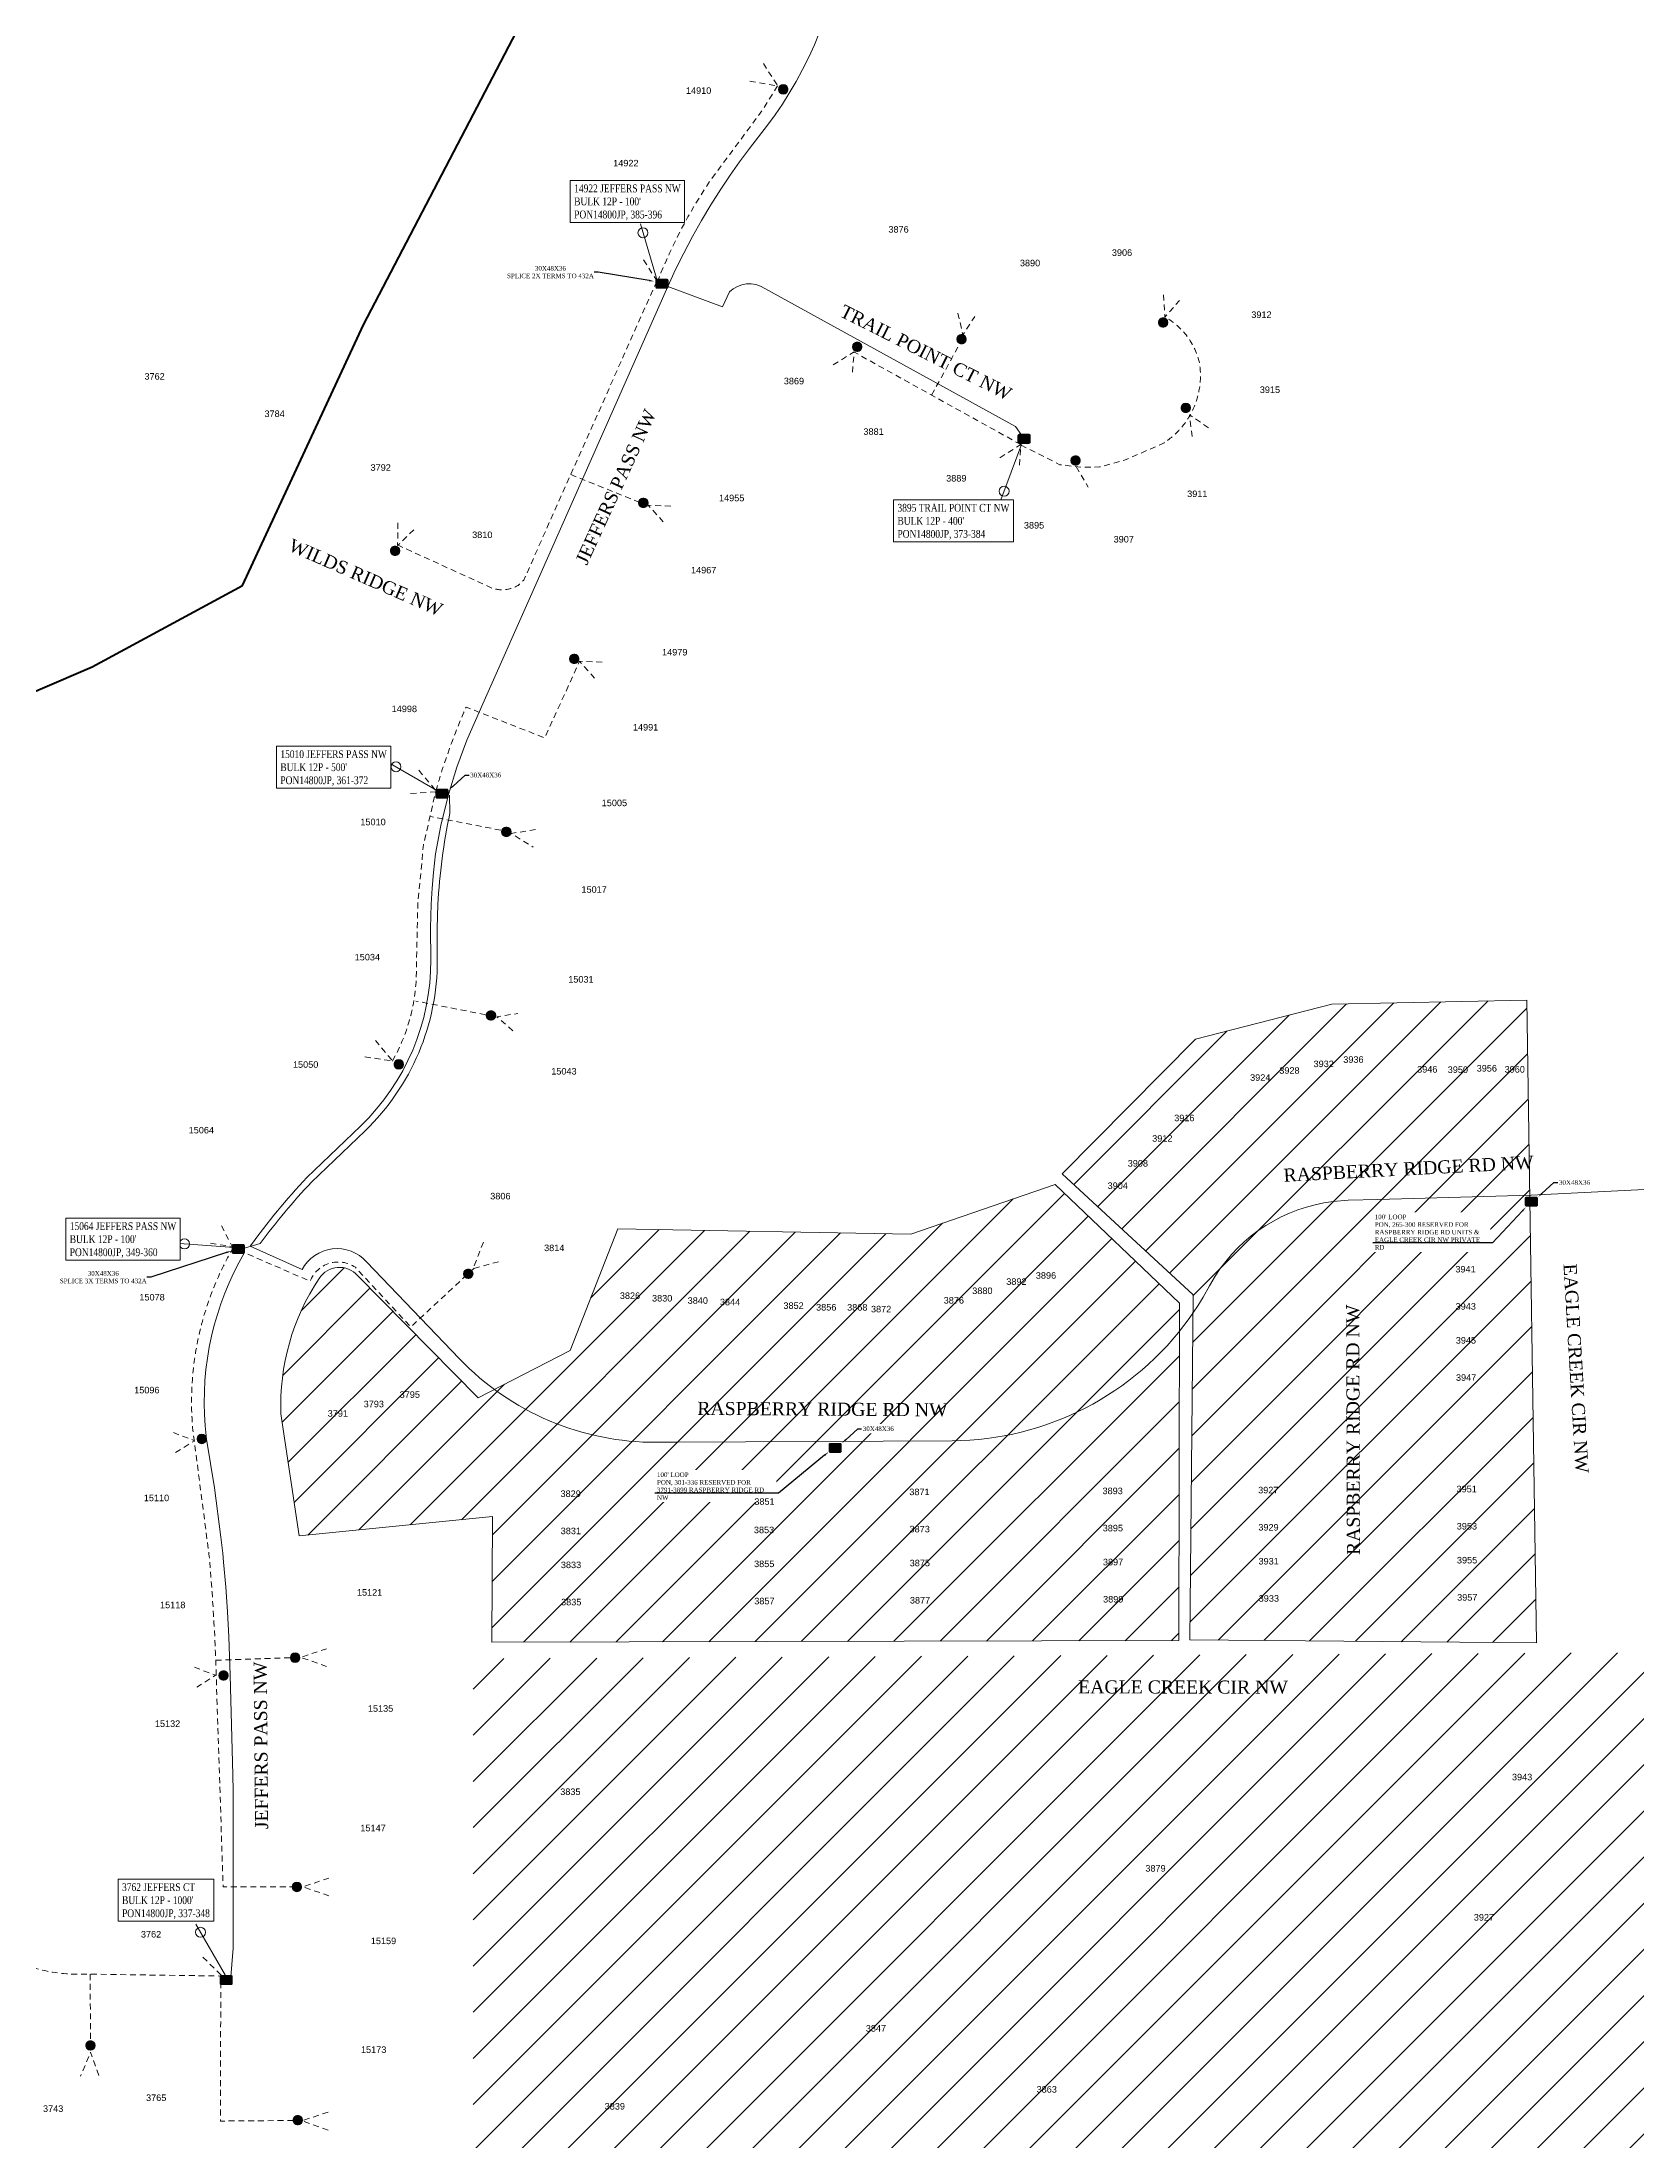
# Model space of a CAD drawing. Header units: feet. Extents: x 865220 to 2781189, y -2240498 to 970979.
# Drawn here: x 2769023 to 2770245, y 958992 to 960601 of the extents above; entities that cross this region are included whole.
import ezdxf
from ezdxf import colors
from ezdxf.entities.mleader import LeaderData, LeaderLine
from ezdxf.enums import TextEntityAlignment as Align
from ezdxf.lldxf.tags import DXFTag
from ezdxf.math import Vec2, Vec3

# ---------------------------------------------------------------- set-up
doc = ezdxf.new("R2010")
doc.units = ezdxf.units.FT
doc.header["$LTSCALE"] = 0.015
doc.header["$MEASUREMENT"] = 0
doc.linetypes.add('DASHED', pattern=[5, 3, -2])
for name, color, linetype in [('432A', 112, '432A'), ('DETAIL', 7, 'Continuous'), ('DROP BURIED', 7, 'DASHED'), ('NOTES', 7, 'Continuous'), ('Scott County Addresses', 7, 'Continuous'), ('STREET NAME', 7, 'Continuous'), ('TAIL', 1, 'MST'), ('TELEPHONE STRUCT-PROP', 6, 'Continuous'), ('TERMINAL SERVING AREAS', 1, 'Continuous'), ('TERMINALS', 7, 'Continuous')]:
    doc.layers.add(name, color=color, linetype=linetype)
doc.layers.add('RUNNING LINE (UNDERGROUND)', color=10, linetype='Continuous', lineweight=40)
doc.layers.add('WORK BOUNDARY', color=110, linetype='Continuous', lineweight=40)
doc.styles.add('Dimensions 100', font='arial.ttf')
doc.styles.add('Line', font='txt.shx', dxfattribs={"height": 3})
doc.styles.add('SIMPLEX', font='times.ttf', dxfattribs={"width": 0.8})
doc.styles.get("Standard").update_dxf_attribs({"font": 'times.ttf'})
doc.styles.add('Utilities', font='arial.ttf', dxfattribs={"height": 2.5})
tags = doc.linetypes.add('432A', pattern='A,80,-5,["432A",Line,S=1.5,R=0,X=0,Y=-1.5],-24', length=109).pattern_tags.tags
tags[6] = DXFTag(74, 10)
tags = doc.linetypes.add('MST', pattern='A,5,-5,5,-5,["TAIL",Line,S=1.5,R=0,X=0,Y=-1.5],-20', length=40).pattern_tags.tags
tags[10] = DXFTag(74, 10)

# ---------------------------------------------------------------- blocks, each defined once
blk = doc.blocks.new('ACMAP_ANN_TEMPLATE_Scott County Address')
at = {"layer": 'Scott County Addresses', "style": 'Dimensions 100'}
blk.add_attdef('ScottCountyAddress', (0.02350621178629808, 0.00626015302259475), '', height=50, dxfattribs=at)
blk = doc.blocks.new('NEW HH')
at = {"ltscale": 40, "true_color": 0xffffff}
h = blk.add_hatch(color=7, dxfattribs=at)
h.dxf.hatch_style = 1
h.paths.add_polyline_path([(-0.06105542969374866, -0.03052771484690631, 0.4142135623730951), (-0.04579157227031772, -0.04579157227033726), (0.04579157227026798, -0.04579157227033726, 0.4142135623730951), (0.06105542969369893, -0.03052771484690631), (0.06105542969369893, 0.03052771484699512, 0.4142135623736632), (0.04579157227023838, 0.04579157227042607), (-0.04579157227034732, 0.04579157227024844, 0.414213562372527), (-0.06105542969374866, 0.03052771484681749)])
at = {"layer": 'RUNNING LINE (UNDERGROUND)', "color": 6, "lineweight": 0, "const_width": 0.005, "flags": 128}
blk.add_lwpolyline([(-0.06105542969374866, 0.03052771484681749), (-0.06105542969374866, -0.03052771484690631, 0.414213562373095), (-0.04579157227031772, -0.04579157227033726), (0.04579157227026798, -0.04579157227033726, 0.414213562373095), (0.06105542969369893, -0.03052771484690631), (0.06105542969369893, 0.03052771484699512, 0.414213562373095), (0.04579157227026798, 0.04579157227042607), (-0.04579157227031772, 0.04579157227024844, 0.414213562373095)], format="xyb", close=True, dxfattribs=at)
at = {"layer": 'TELEPHONE STRUCT-PROP', "color": 18, "true_color": 0x000000, "style": 'Utilities'}
blk.add_text('HH', height=0.05, dxfattribs=at).set_placement((-2.486899575160351e-14, -4.440892098500626e-14), align=Align.MIDDLE_CENTER)
blk = doc.blocks.new('TERMINAL')
at = {"lineweight": 5, "ltscale": 0.5, "flags": 128}
blk.add_lwpolyline([(-0.06994377462731904, -0.6461045319085592), (-0.06994377462730439, 44.7521333193561)], dxfattribs=at)
at = {"lineweight": 5, "ltscale": 0.5}
blk.add_circle((-0.06994377462730084, 37.60619956572897), 3.825637144036591, dxfattribs=at)
blk = doc.blocks.new('Proposed FlowerPot')
at = {"lineweight": 5, "ltscale": 100, "true_color": 0xffffff}
h = blk.add_hatch(color=7, dxfattribs=at)
h.dxf.hatch_style = 1
h.paths.add_polyline_path([(-0.06044184220916977, 6.938893903907228e-18, 0.4142135629443679), (2.910532231892304e-11, -0.06044184220917126, 0.4142135622320617), (0.06044184220917274, 0, 0.4142135626410852), (0, 0.06044184218626469, 0.4142135626410708)])
at = {"lineweight": 5, "ltscale": 100}
blk.add_circle((1.484923295436147e-15, 0), 0.06044184220917126, dxfattribs=at)
at = {"layer": 'RUNNING LINE (UNDERGROUND)', "color": 6, "lineweight": 5, "const_width": 0.009066269703417179, "flags": 128}
blk.add_lwpolyline([(-0.06044184220916977, 7.401990859603098e-18, -0.4142135626410708), (0, 0.06044184218626469, -0.4142135626410852), (0.06044184220917274, 0, -0.4142135622320617), (2.910532064518594e-11, -0.06044184220917126, -0.4142135629443678), (-0.06044184218316531, 2.600446761801195e-11)], format="xyb", dxfattribs=at)
at = {"color": 18, "linetype": 'ByBlock', "lineweight": 5, "ltscale": 100, "true_color": 0x000000, "style": 'Dimensions 100'}
blk.add_text('F', height=0.07438132983172492, dxfattribs=at).set_placement((-0.02901618487607853, -0.03736743797316757))

msp = doc.modelspace()

# ---------------------------------------------------------------- hatches: boundary and pattern name
at = {"layer": 'NOTES', "lineweight": 5, "ltscale": 50}
h = msp.add_hatch(dxfattribs=at)
h.set_pattern_fill('ANSI31', color=1, scale=200)
h.set_pattern_definition([(45, (-77373.19695950905, -38338.25703518814), (-17.67766952966369, 17.67766952966369), [])])
edge = h.paths.add_edge_path()
edge.add_arc((-36684104.37975277, 974184.5285114329), 39453460.33674271, 359.9778381798803, 359.9781554631915)
edge.add_line((2769353.089542172, 959142.5384557626), (2769353.089542172, 959142.5384557631))
edge.add_line((2769353.089542172, 959142.5384557632), (2769353.174349677, 959362.514317469))
edge.add_line((2769353.174349677, 959362.514317469), (2770280.188113065, 959367.3492691305))
edge.add_line((2770280.188113065, 959367.3492691305), (2770301.145499321, 958927.5073689048))
edge.add_line((2770301.145499321, 958927.5073689048), (2770012.890536313, 958926.0040345874))
edge.add_line((2770012.890536314, 958926.0040345875), (2769897.904918014, 958925.4042934861))
edge.add_line((2769897.904918014, 958925.4042934863), (2769552.946872019, 958923.8953607619))
edge.add_line((2769552.946872019, 958923.8953607618), (2769353.005640143, 958924.059473236))
at = {"layer": 'NOTES', "ltscale": 100}
h = msp.add_hatch(dxfattribs=at)
h.set_pattern_fill('ANSI31', color=30, scale=200)
h.set_pattern_definition([(45, (0, 0), (-17.67766952966369, 17.67766952966369), [])])
h.paths.add_polyline_path([(2769901.918830391, 959376.9977364205), (2769904.406958612, 959641.250083925), (2769804.261141233, 959733.8940472049), (2769906.274398258, 959837.1085659252), (2770010.773096541, 959863.8445711595), (2770160.058102786, 959866.9535580536), (2770167.522487446, 959374.510546905)])
edge = h.paths.add_edge_path()
edge.add_line((2769367.379681517, 959375.0477285581), (2769367.840095612, 959471.2886265724))
edge.add_line((2769367.840095612, 959471.2886265724), (2769219.731818866, 959456.5326059829))
edge.add_line((2769219.731818866, 959456.5326059829), (2769205.757022594, 959550.0488318508))
edge.add_arc((2769380.478818423, 959556.6336990263), 174.8458361345722, 146.2439472865582, 182.1583261585707, ccw=False)
edge.add_arc((2769250.588700572, 959643.891044916), 18.37229693382977, 40.9586692371272, 147.4048253390953, ccw=False)
edge.add_line((2769264.463140222, 959655.9343509006), (2769356.818503427, 959562.2114775165))
edge.add_line((2769356.818503427, 959562.2114775165), (2769427.426928441, 959598.6505799014))
edge.add_line((2769427.426928441, 959598.6505799014), (2769463.727577311, 959691.7766429216))
edge.add_line((2769463.727577311, 959691.7766429216), (2769688.191454925, 959687.5971712035))
edge.add_line((2769688.191454925, 959687.5971712035), (2769798.755466031, 959725.8164237096))
edge.add_line((2769798.755466031, 959725.8164237096), (2769894.020830757, 959634.7851085218))
edge.add_line((2769894.020830757, 959634.7851085218), (2769893.637574365, 959376.372913994))
edge.add_line((2769893.637574365, 959376.372913994), (2769367.379681517, 959375.0477285581))

# ---------------------------------------------------------------- linework, layer by layer
at = {"layer": 'DROP BURIED', "lineweight": 5, "ltscale": 100, "flags": 128}
for points in [[(2769564.916631239, 960570.7398688791), (2769586.276346544, 960567.2604354413), (2769575.042708794, 960584.8157347791)], [(2769881.682902274, 960407.3086713578), (2769882.865640187, 960390.1773913476), (2769894.020602145, 960402.8626584688)], [(2769724.317589431, 960393.1868729844), (2769728.109061362, 960376.4386084665), (2769737.190502904, 960390.682084086)], [(2769628.794635372, 960353.4718584876), (2769644.779969758, 960363.4586301977), (2769643.550317457, 960346.5579178176)], [(2769772.457241981, 960292.520576549), (2769645.037832939, 960363.1632100404)], [(2769704.204478153, 960330.3606121931), (2769725.860444648, 960369.9210732093)], [(2769916.216946517, 960305.2019914339), (2769901.803967407, 960315.3755280821), (2769903.838305663, 960297.2510381893)], [(2769756.546268817, 960282.445591627), (2769772.531603203, 960292.4323633371), (2769771.301950902, 960275.5316509571)], [(2769814.929221255, 960275.5633521521), (2769824.206715808, 960259.8791947142)], [(2769427.784766662, 960269.5510789611), (2769486.961045609, 960245.6954697659)], [(2769498.651146302, 960233.1896735661), (2769487.186748653, 960246.0356744695), (2769504.753132132, 960245.2963348322)], [(2769307.616258206, 960227.1756909017), (2769295.1854616, 960215.2623602005), (2769295.300549966, 960232.8439188993)], [(2769446.055606805, 960113.6347467754), (2769434.591209156, 960126.4807476788), (2769452.157592635, 960125.7414080414)], [(2769305.023562262, 960025.1890450858), (2769325.348144216, 960026.4816201593), (2769311.47520262, 960043.0706841666)], [(2769374.122329672, 959997.1359150015), (2769320.566933776, 960007.5018679341)], [(2769400.828995191, 959997.7039279467), (2769382.219590071, 959994.5799376959), (2769399.124326023, 959984.2140050002)], [(2769362.55526697, 959855.7809112149), (2769309.016096664, 959866.2122904641)], [(2769383.444221898, 959843.4801161244), (2769371.119358681, 959854.2046085095), (2769387.345639433, 959856.6862956797)], [(2769270.144164472, 959823.528081394), (2769291.33094624, 959820.3223089023), (2769277.458004644, 959836.9113729096)], [(2769360.890543313, 959681.654648657), (2769353.02666219, 959661.2168475419), (2769373.24807599, 959666.8316316261)], [(2769123.42769885, 959535.6664024254), (2769139.601373767, 959529.4608387377), (2769125.14310019, 959520.3974422115)], [(2769155.844460243, 959361.2555232667), (2769212.775346168, 959363.1636309222)], [(2769240.77784786, 959370.1496183564), (2769220.912851326, 959363.530652629), (2769241.923898357, 959356.0206504908)], [(2769139.562665634, 959355.960211897), (2769155.736340551, 959349.7546482093), (2769141.278066973, 959340.6912516832)], [(2769242.565112053, 959194.4545104783), (2769222.700115519, 959187.8355447509), (2769243.71116255, 959180.3255426127)], [(2769145.983184365, 959133.8226945841), (2769160.015633644, 959120.0459364783)], [(2769059.711237581, 959120.8157764964), (2769059.945060574, 959064.4885835121)], [(2769159.691359078, 959114.6057606968), (2769159.496947523, 959008.3156854399), (2769222.150545475, 959008.8251075507)], [(2769066.283791221, 959043.2983361667), (2769059.938697801, 959061.1371292366), (2769052.35961237, 959042.7045401696)], [(2769241.943332003, 959015.15981431), (2769222.078335469, 959008.5408485826), (2769243.0893825, 959001.0308464444)]]:
    msp.add_lwpolyline(points, dxfattribs=at)
for points in [[(2769295.019852205, 960215.6210785), (2769366.938213437, 960182.7647432565, 0.247431027691189), (2769388.648525168, 960185.4482543223), (2769391.800036702, 960188.7151584758), (2769492.645524551, 960415.2539666325)], [(2769772.695387068, 960292.0661540506), (2769802.529043835, 960277.0772945627), (2769819.710742597, 960275.0475407364), (2769832.831314545, 960275.3598183392), (2769852.043576714, 960280.5122267725), (2769881.408655918, 960293.3152239881, 0.3001821401817355), (2769909.367966052, 960354.8319892433, 0.2158788461934638), (2769882.865640187, 960390.1773913476)]]:
    msp.add_lwpolyline(points, format="xyb", dxfattribs=at)
at = {"layer": 'TAIL', "lineweight": 5, "ltscale": 100, "flags": 128}
for points in [[(2769502.15060119, 960413.5969368006), (2769544.146071076, 960398.1191863881), (2769549.29581714, 960409.5146145961, -0.3498157366186289), (2769576.424635326, 960412.1178436826), (2769768.340362421, 960306.3105752061), (2769775.050870436, 960296.9013844503)], [(2769177.949142285, 959673.6872994553, 0.1540311400955209), (2769147.790209679, 959540.844160175), (2769148.871587028, 959530.7187212643), (2769154.843527577, 959493.4394455566), (2769159.857645295, 959455.5543818006), (2769161.185246075, 959443.374151426), (2769161.875162599, 959436.484351983), (2769163.554963319, 959417.4392768246), (2769164.902698249, 959398.3540394607), (2769165.917983344, 959379.2370091238), (2769166.842334573, 959349.7689728267), (2769169.068594767, 959273.4953021316), (2769169.135512684, 959260.8813138254), (2769169.124931128, 959140.8543474252), (2769167.266003544, 959115.6742106033)]]:
    msp.add_lwpolyline(points, format="xyb", dxfattribs=at)
at = {"layer": 'TERMINAL SERVING AREAS', "color": 30, "lineweight": 5, "ltscale": 50, "flags": 128}
msp.add_lwpolyline([(2769901.918830391, 959376.9977364205), (2769904.406958612, 959641.250083925), (2769804.261141233, 959733.8940472049), (2769906.274398258, 959837.1085659252), (2770010.773096541, 959863.8445711595), (2770160.058102786, 959866.9535580536), (2770167.522487446, 959374.510546905), (2769901.918830391, 959376.9977364205)], dxfattribs=at)
msp.add_lwpolyline([(2769367.379681517, 959375.0477285581), (2769367.840095612, 959471.2886265724), (2769219.731818866, 959456.5326059829), (2769205.757022594, 959550.0488318508, -0.1580014985104155), (2769235.110081408, 959653.7881982133, -0.5010146193577213), (2769264.463140222, 959655.9343509006), (2769356.818503427, 959562.2114775165), (2769427.426928441, 959598.6505799014), (2769463.727577311, 959691.7766429216), (2769688.191454925, 959687.5971712035), (2769798.755466031, 959725.8164237096), (2769894.020830757, 959634.7851085218), (2769893.637574365, 959376.372913994), (2769367.379681517, 959375.0477285581)], format="xyb", dxfattribs=at)
at = {"layer": 'WORK BOUNDARY', "ltscale": 50, "flags": 128}
msp.add_lwpolyline([(2772650.929143799, 957815.0176637198), (2771208.652653274, 957897.7997834671), (2771080.895862152, 957883.1429251514), (2770984.564156973, 957925.01309258), (2770924.878986069, 958425.78397457), (2770722.527780817, 958418.3865539234), (2770537.46358603, 958186.5291602879), (2770165.50367304, 958190.4540093753), (2770166.598318436, 958642.5652461096), (2769972.714270601, 958644.1911434445), (2769979.306476882, 958923.5454032801), (2768488.888581497, 958924.7687435958), (2768830.901480065, 960023.5195140119), (2769061.143252396, 960122.1543445333), (2769176.280842531, 960184.4915306552), (2769269.006255753, 960384.1468129207), (2769479.42513495, 960787.4866565855)], dxfattribs=at)

# ---------------------------------------------------------------- block references
at = {"lineweight": 5}
for name, p, xscale, yscale, zscale in [('Proposed FlowerPot', (2769590.530801122, 960564.5953395392), 60, 60, 30), ('NEW HH', (2769497.606919182, 960415.6837894109), 80, 80, 40), ('Proposed FlowerPot', (2769881.492546016, 960385.9988851461), 60, 60, 30), ('Proposed FlowerPot', (2769727.092654627, 960373.1981179522), 60, 60, 30), ('Proposed FlowerPot', (2769647.208710349, 960367.3835946072), 60, 60, 30), ('Proposed FlowerPot', (2769898.852273568, 960320.5647706162), 60, 60, 30), ('NEW HH', (2769775.050870436, 960296.9013844503), 80, 80, 40), ('Proposed FlowerPot', (2769814.459461476, 960280.2841883296), 60, 60, 30), ('Proposed FlowerPot', (2769483.379570942, 960247.8129943286), 60, 60, 30), ('Proposed FlowerPot', (2769293.220516331, 960211.0903272752), 60, 60, 30), ('Proposed FlowerPot', (2769430.440288394, 960128.3292424057), 60, 60, 30), ('NEW HH', (2769329.111084708, 960025.144239441), 80, 80, 40), ('Proposed FlowerPot', (2769378.437131373, 959995.8057529416), 60, 60, 30), ('Proposed FlowerPot', (2769366.68092534, 959855.2052241873), 60, 60, 30), ('Proposed FlowerPot', (2769296.04790214, 959817.7440866057), 60, 60, 30), ('NEW HH', (2770163.558795758, 959712.6059535381), 80, 80, 40), ('NEW HH', (2769173.12579283, 959676.3343927527), 80, 80, 40), ('Proposed FlowerPot', (2769349.314250483, 959657.3117629786), 60, 60, 30), ('Proposed FlowerPot', (2769145.197823255, 959530.8026685369), 60, 60, 30), ('NEW HH', (2769630.311280166, 959523.9446380627), 80, 80, 40), ('Proposed FlowerPot', (2769216.678108669, 959363.2576575126), 60, 60, 30), ('Proposed FlowerPot', (2769161.844621901, 959349.6176529576), 60, 60, 30), ('Proposed FlowerPot', (2769218.043872393, 959187.6367835687), 60, 60, 30), ('NEW HH', (2769163.869932148, 959116.3399559369), 80, 80, 40), ('Proposed FlowerPot', (2769059.880281971, 959066.2450193588), 60, 60, 30), ('Proposed FlowerPot', (2769218.667588879, 959009.0167960424), 60, 60, 30)]:
    msp.add_blockref(name, p, dxfattribs=dict(at, xscale=xscale, yscale=yscale, zscale=zscale))
at = {"layer": 'Scott County Addresses', "lineweight": 5, "xscale": 0.1, "yscale": 0.1, "zscale": 0.1}
for p, values in [((2769516.015971013, 960561.1364849072), {'ScottCountyAddress': '14910'}), ((2769460.277899766, 960505.5702236291), {'ScottCountyAddress': '14922'}), ((2769671.08672999, 960454.8471271705), {'ScottCountyAddress': '3876'}), ((2769842.247311545, 960437.0152802442), {'ScottCountyAddress': '3906'}), ((2769771.807896171, 960429.0612700519), {'ScottCountyAddress': '3890'}), ((2769949.058337341, 960389.4668376644), {'ScottCountyAddress': '3912'}), ((2769101.258689141, 960342.2075571653), {'ScottCountyAddress': '3762'}), ((2769590.959725011, 960338.634957121), {'ScottCountyAddress': '3869'}), ((2769955.557919551, 960331.9982337069), {'ScottCountyAddress': '3915'}), ((2769193.175506977, 960313.5883357611), {'ScottCountyAddress': '3784'}), ((2769651.952341155, 960299.9308374648), {'ScottCountyAddress': '3881'}), ((2769274.439098521, 960272.3947350804), {'ScottCountyAddress': '3792'}), ((2769715.332029739, 960264.1731159028), {'ScottCountyAddress': '3889'}), ((2769541.323887127, 960249.0678565626), {'ScottCountyAddress': '14955'}), ((2769899.945656526, 960252.2600183834), {'ScottCountyAddress': '3911'}), ((2769774.880338067, 960228.1613326271), {'ScottCountyAddress': '3895'}), ((2769843.587837921, 960217.4723807585), {'ScottCountyAddress': '3907'}), ((2769519.895111723, 960193.8111019668), {'ScottCountyAddress': '14967'}), ((2769497.727292218, 960130.9419456657), {'ScottCountyAddress': '14979'}), ((2769290.610355725, 960087.5444140036), {'ScottCountyAddress': '14998'}), ((2769475.395945857, 960073.4616583746), {'ScottCountyAddress': '14991'}), ((2769451.502595899, 960015.5030601781), {'ScottCountyAddress': '15005'}), ((2769266.618084167, 960000.889742763), {'ScottCountyAddress': '15010'}), ((2769435.987679997, 959949.2012888652), {'ScottCountyAddress': '15017'}), ((2769262.287347523, 959897.3614715312), {'ScottCountyAddress': '15034'}), ((2769425.852951058, 959880.3702928026), {'ScottCountyAddress': '15031'}), ((2769215.017624896, 959815.1021315467), {'ScottCountyAddress': '15050'}), ((2769412.832815784, 959809.9406630334), {'ScottCountyAddress': '15043'}), ((2769948.140602153, 959805.1240640034), {'ScottCountyAddress': '3924'}), ((2769970.497284153, 959810.541143765), {'ScottCountyAddress': '3928'}), ((2769996.74019764, 959815.6198771496), {'ScottCountyAddress': '3932'}), ((2770019.503709555, 959818.9338411551), {'ScottCountyAddress': '3936'}), ((2770076.068621919, 959811.4109928731), {'ScottCountyAddress': '3946'}), ((2770099.517925973, 959811.1771910724), {'ScottCountyAddress': '3950'}), ((2770121.688277083, 959812.194938415), {'ScottCountyAddress': '3956'}), ((2770143.060467046, 959811.4144792866), {'ScottCountyAddress': '3960'}), ((2769889.993074904, 959774.1903494385), {'ScottCountyAddress': '3916'}), ((2769135.119700679, 959764.8252445825), {'ScottCountyAddress': '15064'}), ((2769873.141385351, 959758.4712291632), {'ScottCountyAddress': '3912'}), ((2769854.395001548, 959739.4257679482), {'ScottCountyAddress': '3908'}), ((2769366.120657267, 959714.2968063701), {'ScottCountyAddress': '3806'}), ((2769839.00579011, 959722.2899603557), {'ScottCountyAddress': '3904'}), ((2769407.374127976, 959674.669392315), {'ScottCountyAddress': '3814'}), ((2769761.382177605, 959648.8327608195), {'ScottCountyAddress': '3892'}), ((2769784.012585364, 959653.5268631403), {'ScottCountyAddress': '3896'}), ((2770105.39147258, 959658.3305602234), {'ScottCountyAddress': '3941'}), ((2769465.389664777, 959638.0424647045), {'ScottCountyAddress': '3826'}), ((2769490.042677083, 959636.0815999967), {'ScottCountyAddress': '3830'}), ((2769517.330750956, 959634.3470039156), {'ScottCountyAddress': '3840'}), ((2769542.033844254, 959633.1738035467), {'ScottCountyAddress': '3844'}), ((2769590.689756798, 959630.424353258), {'ScottCountyAddress': '3852'}), ((2769615.714858859, 959629.1681230527), {'ScottCountyAddress': '3856'}), ((2769639.495264951, 959629.0998603639), {'ScottCountyAddress': '3868'}), ((2769657.748086712, 959627.7606276658), {'ScottCountyAddress': '3872'}), ((2769713.43743821, 959634.475034279), {'ScottCountyAddress': '3876'}), ((2769735.313421006, 959641.7826273453), {'ScottCountyAddress': '3880'}), ((2770105.540190445, 959629.8341151376), {'ScottCountyAddress': '3943'}), ((2770105.675669289, 959603.837165979), {'ScottCountyAddress': '3945'}), ((2769093.378642683, 959565.7300150816), {'ScottCountyAddress': '15096'}), ((2769296.723962389, 959562.3000206698), {'ScottCountyAddress': '3795'}), ((2770105.824714911, 959575.3407252331), {'ScottCountyAddress': '3947'}), ((2769241.598406854, 959547.826056828), {'ScottCountyAddress': '3791'}), ((2769269.161178458, 959555.0635310088), {'ScottCountyAddress': '3793'}), ((2769100.761680108, 959483.1227412645), {'ScottCountyAddress': '15110'}), ((2769419.942416031, 959486.3506963823), {'ScottCountyAddress': '3829'}), ((2769687.115623853, 959487.7445624073), {'ScottCountyAddress': '3871'}), ((2769835.097326512, 959488.5161725183), {'ScottCountyAddress': '3893'}), ((2769954.288530335, 959489.137754393), {'ScottCountyAddress': '3927'}), ((2770106.269896728, 959489.930478913), {'ScottCountyAddress': '3951'}), ((2769568.390867088, 959480.3499070844), {'ScottCountyAddress': '3851'}), ((2769420.091464556, 959457.8542613883), {'ScottCountyAddress': '3831'}), ((2769568.073151978, 959458.6262061421), {'ScottCountyAddress': '3853'}), ((2769687.264018617, 959459.2477892053), {'ScottCountyAddress': '3873'}), ((2769835.246044602, 959460.0197303866), {'ScottCountyAddress': '3895'}), ((2769954.436919617, 959460.6413073514), {'ScottCountyAddress': '3929'}), ((2770106.418613338, 959461.4340347548), {'ScottCountyAddress': '3953'}), ((2769835.381523648, 959434.0227839139), {'ScottCountyAddress': '3897'}), ((2769954.572722201, 959434.6446922545), {'ScottCountyAddress': '3931'}), ((2770106.554091028, 959435.4370864381), {'ScottCountyAddress': '3955'}), ((2769420.226941645, 959431.85764593), {'ScottCountyAddress': '3833'}), ((2769568.208632349, 959432.6292614948), {'ScottCountyAddress': '3855'}), ((2769687.399826557, 959433.2508477692), {'ScottCountyAddress': '3875'}), ((2769263.999797093, 959410.7448327814), {'ScottCountyAddress': '15121'}), ((2769420.375333435, 959403.3612031986), {'ScottCountyAddress': '3835'}), ((2769568.357351488, 959404.1328216691), {'ScottCountyAddress': '3857'}), ((2769687.548216891, 959404.7544030335), {'ScottCountyAddress': '3877'}), ((2769835.530241335, 959405.5263420877), {'ScottCountyAddress': '3899'}), ((2769954.721443259, 959406.1479213771), {'ScottCountyAddress': '3933'}), ((2770106.702479073, 959406.9406385657), {'ScottCountyAddress': '3957'}), ((2769113.214699527, 959401.1496796024), {'ScottCountyAddress': '15118'}), ((2769272.398095009, 959321.8355430972), {'ScottCountyAddress': '15135'}), ((2769109.255024981, 959310.2184558783), {'ScottCountyAddress': '15132'}), ((2769419.724528737, 959258.0534177509), {'ScottCountyAddress': '3835'}), ((2770148.714988192, 959269.3087471996), {'ScottCountyAddress': '3943'}), ((2769266.651069963, 959230.2807998967), {'ScottCountyAddress': '15147'}), ((2769867.896293223, 959199.3924149026), {'ScottCountyAddress': '3879'}), ((2770119.492842163, 959161.8827990864), {'ScottCountyAddress': '3927'}), ((2769098.550287604, 959148.9015706703), {'ScottCountyAddress': '3762'}), ((2769274.634608602, 959143.8267014821), {'ScottCountyAddress': '15159'}), ((2769653.75761719, 959076.8070092511), {'ScottCountyAddress': '3847'}), ((2769267.094202013, 959060.522547466), {'ScottCountyAddress': '15173'}), ((2769023.55793434, 959015.3097462927), {'ScottCountyAddress': '3743'}), ((2769102.489890991, 959023.6835622389), {'ScottCountyAddress': '3765'}), ((2769453.767088233, 959017.1329302464), {'ScottCountyAddress': '3839'}), ((2769784.599422938, 959030.1008541223), {'ScottCountyAddress': '3863'})]:
    msp.add_blockref('ACMAP_ANN_TEMPLATE_Scott County Address', p, dxfattribs=at).add_auto_attribs(values)
at = {"layer": 'Scott County Addresses', "lineweight": 5}
ref = msp.add_blockref('ACMAP_ANN_TEMPLATE_Scott County Address', (2769368.957388667, 960254.7493035358), dxfattribs=dict(at, xscale=0.1, yscale=0.1, zscale=0.1))
ref.add_attrib('ScottCountyAddress', '3810', (2769352.255363418, 960220.8582921283), dxfattribs={"height": 5, "style": 'Dimensions 100'})
ref = msp.add_blockref('ACMAP_ANN_TEMPLATE_Scott County Address', (2769098.645653222, 959647.0482802945), dxfattribs=dict(at, xscale=0.1, yscale=0.1, zscale=0.1))
ref.add_attrib('ScottCountyAddress', '15078', (2769097.374233327, 959636.8629168828), dxfattribs={"height": 5, "style": 'Dimensions 100'})
at = {"layer": 'TERMINALS', "lineweight": 5, "ltscale": 0.5, "xscale": -1}
for p, rotation in [((2769493.750801279, 960418.6460081236), 16.52876697629452), ((2769772.834446637, 960292.0094436458), 159.7232599054306), ((2769326.471159809, 960026.8057133348), 59.99999999999999), ((2769169.425692309, 959677.4411592012), 85.92756733597501), ((2769163.002168658, 959120.3164838305), 29.99999999999997)]:
    msp.add_blockref('TERMINAL', p, dxfattribs=dict(at, rotation=rotation))

# ---------------------------------------------------------------- texts
at = {"layer": 'STREET NAME', "lineweight": 5, "ltscale": 40, "char_height": 9.999999999999998, "attachment_point": 1}
for s, insert, rotation in [('TRAIL POINT CT NW', (2769637.471182826, 960400.115102831), 333.22880177373054), ('JEFFERS PASS NW', (2769431.102865363, 960203.779295672), 65.41946275238234), ('WILDS RIDGE NW', (2769214.764919261, 960220.6950265074), 336.3521712064811), ('RASPBERRY RIDGE RD NW', (2769973.480573456, 959737.7741862172), 2.999519526007013), ('EAGLE CREEK CIR NW', (2770198.13596766, 959665.3468712806), 273.33256080445), ('RASPBERRY RIDGE RD NW', (2770022.273565628, 959441.8812024726), 90.16866762299321), ('RASPBERRY RIDGE RD NW', (2769524.741323147, 959559.2403378577), 359.6567986776653), ('JEFFERS PASS NW', (2769186.012343054, 959231.7762719563), 90.51712760985849), ('EAGLE CREEK CIR NW', (2769816.456683761, 959345.9104281727), 359.9150416902339)]:
    msp.add_mtext(s, dxfattribs=dict(at, insert=insert, rotation=rotation))

# ---------------------------------------------------------------- next in the draw order: texts
at = {"layer": 'TERMINALS', "lineweight": 5, "ltscale": 0.5, "char_height": 6, "attachment_point": 1, "style": 'SIMPLEX', "bg_fill": 19, "box_fill_scale": 1.5, "bg_fill_color": 256, "bg_fill_transparency": 0}
for s, insert in [("14922 JEFFERS PASS NW\\PBULK 12P - 100'\\PPON14800JP, 385-396", (2769430.401594902, 960491.7140248752)), ("3895 TRAIL POINT CT NW\\PBULK 12P - 400'\\PPON14800JP, 373-384", (2769678.02425044, 960247.0547288995)), ("15010 JEFFERS PASS NW\\PBULK 12P - 500'\\PPON14800JP, 361-372", (2769205.346206667, 960058.3726961982)), ("15064 JEFFERS PASS NW\\PBULK 12P - 100'\\PPON14800JP, 349-360", (2769044.028811387, 959696.8400048472)), ("3762 JEFFERS CT\\PBULK 12P - 1000'\\PPON14800JP, 337-348", (2769084.089939403, 959190.5154925997))]:
    msp.add_mtext(s, dxfattribs=dict(at, insert=insert))

# ---------------------------------------------------------------- next in the draw order: leaders
at = {"layer": 'DETAIL', "lineweight": 5, "ltscale": 5}
ml = msp.add_multileader_mtext('Standard', dxfattribs=at)
ml.set_content("100' LOOP\\PPON, 265-300 RESERVED FOR RASPBERRY RIDGE RD UNITS & EAGLE CREEK CIR NW PRIVATE RD", color=256)
ml.set_leader_properties()
ml.build(insert=Vec2(0, 0))
ml.multileader.update_dxf_attribs({"text_left_attachment_type": 5, "text_right_attachment_type": 5, "dogleg_length": 3})
ctx = ml.context
ctx.base_point, ctx.char_height, ctx.landing_gap_size, ctx.plane_origin = Vec3(2770042.60966853, 959680.9270747091), 3.5, 1, Vec3(2770175.545552931, 959686.1985410358)
ctx.left_attachment, ctx.right_attachment = 5, 5
notes = []
notes.append((ctx, [(0, (1, 1, 0), (2770133.865616619, 959680.9270747091), (-1, 0), 3, [(0, [(2770159.45210916, 959708.4081834793)], 0, [])])]))
ctx.mtext.insert, ctx.mtext.width, ctx.mtext.defined_height, ctx.mtext.flow_direction = Vec3(2770043.60966853, 959702.627074709), 86.87146133066797, 19.2328982477374, 5
ctx.mtext.has_bg_fill, ctx.mtext.bg_color, ctx.mtext.bg_scale_factor, ctx.mtext.bg_transparency, ctx.mtext.use_window_bg_color = 1, -1027028792, 1.5, 0, 1
ml = msp.add_multileader_mtext('Standard', dxfattribs=at)
ml.set_content("100' LOOP\\PPON, 301-336 RESERVED FOR 3791-3899 RASPBERRY RIDGE RD NW", color=256)
ml.set_leader_properties()
ml.build(insert=Vec2(0, 0))
ml.multileader.update_dxf_attribs({"text_left_attachment_type": 5, "text_right_attachment_type": 5, "dogleg_length": 3})
ctx = ml.context
ctx.base_point, ctx.char_height, ctx.landing_gap_size, ctx.plane_origin = Vec3(2769492.830646334, 959489.277040671), 3.5, 1, Vec3(2769618.004088402, 959495.2088424198)
ctx.left_attachment, ctx.right_attachment = 5, 5
notes.append((ctx, [(0, (1, 1, 0), (2769586.877510069, 959489.277040671), (-1, 0), 3, [(0, [(2769625.271106181, 959520.8074236641)], 0, [])])]))
ctx.mtext.insert, ctx.mtext.width, ctx.mtext.defined_height, ctx.mtext.flow_direction = Vec3(2769493.830646334, 959505.1437073377), 89.74396288929218, 19.2328982477374, 5
ctx.mtext.has_bg_fill, ctx.mtext.bg_color, ctx.mtext.bg_scale_factor, ctx.mtext.bg_transparency, ctx.mtext.use_window_bg_color = 1, -1027028792, 1.5, 0, 1
for ctx, leaders in notes:
    for number, flags, end, landing, length, lines in leaders:
        leader = LeaderData()
        leader.index, (leader.has_last_leader_line, leader.has_dogleg_vector, leader.attachment_direction) = number, flags
        leader.last_leader_point, leader.dogleg_vector, leader.dogleg_length = Vec3(end), Vec3(landing), length
        for number, points, colour, breaks in lines:
            line = LeaderLine()
            line.index, line.vertices, line.color, line.breaks = number, Vec3.list(points), colors.encode_raw_color(colour), breaks
            leader.lines.append(line)
        ctx.leaders.append(leader)

# ---------------------------------------------------------------- next in the draw order: linework, layer by layer
at = {"layer": '432A', "lineweight": 5, "ltscale": 100, "flags": 128}
msp.add_lwpolyline([(2770172.143167453, 961214.599871279), (2770163.441506587, 961208.8865559386), (2770148.489666009, 961207.6884240501), (2770136.752329682, 961206.1575251461, 0.1633475727655454), (2769922.596260048, 961083.3077256881), (2769915.716484416, 961075.2359840285), (2769705.088832706, 960820.56164459), (2769697.989402239, 960811.6662184634), (2769691.230661468, 960802.5632587555), (2769684.793669604, 960793.2303250456), (2769678.662720461, 960783.6419136664, 0.0869342589075564), (2769637.281959032, 960679.3979223613), (2769633.271692998, 960658.2448257162), (2769630.976777257, 960648.0621741432), (2769628.33502307, 960637.964643911), (2769625.349556452, 960627.9628017524), (2769622.022972024, 960618.069134167), (2769618.360251493, 960608.2955681593), (2769614.365178833, 960598.6524651634), (2769610.042076426, 960589.1520892493), (2769605.396848329, 960579.8051343871), (2769600.434047767, 960570.622597377), (2769595.161552923, 960561.617425493), (2769589.909024766, 960553.2938276442), (2769584.391899225, 960545.1465793337), (2769578.611476174, 960537.1763900163), (2769564.744337152, 960519.3836243112), (2769557.14506777, 960509.1663736461), (2769549.79814813, 960498.7713765083), (2769542.707433746, 960488.2042614832), (2769535.121538242, 960476.2482069024), (2769527.862452597, 960464.0945969024), (2769520.933831085, 960451.7500791673), (2769514.340463705, 960439.2227880533), (2769508.087164125, 960426.5225521819), (2769502.15060119, 960413.5969368006), (2769402.992428608, 960189.7952491043), (2769360.468776032, 960093.8183793644), (2769348.299769024, 960065.9553461693), (2769340.611337498, 960045.447066572), (2769334.138756472, 960024.5457811237), (2769328.366869492, 960000.8157003184), (2769324.163246319, 959978.9409160438), (2769322.65140655, 959964.8008259265), (2769321.523673744, 959952.6191161566), (2769320.796273098, 959940.472941201), (2769320.44425156, 959922.1079969364), (2769320.571087009, 959897.7527893157, -0.204533742352509), (2769266.821813617, 959770.4934514556), (2769225.620946015, 959731.022707402, 0.03294968912937751), (2769182.23692759, 959678.3771964498), (2769222.03636726, 959660.4931904469, -0.5236607531364151), (2769271.354942456, 959666.4140023247), (2769342.452071783, 959592.2817647437, 0.2057044963606376), (2769493.717241307, 959528.2325947908), (2769508.71555947, 959528.3104963383), (2769719.930419216, 959529.412134776, 0.240000434811516), (2769901.414598947, 959623.0450406622), (2769908.083884101, 959632.8585386983), (2769912.194127711, 959639.5127336219), (2769916.978150313, 959647.974915491), (2769921.37122602, 959655.4890373748, -0.2245581430203687), (2770011.643682919, 959712.7050814888), (2770023.301849316, 959713.5969037195), (2770045.98858212, 959714.2457642163), (2770163.363789545, 959717.602420964), (2770403.124916063, 959729.4630339612), (2770602.979031565, 959735.1889302556), (2770614.377357702, 959732.3705426943)], format="xyb", dxfattribs=at)
at = {"layer": 'DROP BURIED', "lineweight": 5, "ltscale": 100, "flags": 128}
for points in [[(2769291.23453703, 959820.3049724057, 0.1335242885549494), (2769309.556670733, 959892.7102319726), (2769310.683694361, 959940.9275856774), (2769315.012798063, 959986.0940250449), (2769324.471589153, 960027.1053367952)], [(2768962.977932895, 959154.5693147851), (2769018.443655486, 959125.1086923882, 0.07687762669921167), (2769052.131160781, 959120.9200760339), (2769161.854573357, 959119.4103154489)]]:
    msp.add_lwpolyline(points, format="xyb", dxfattribs=at)
at = {"layer": 'TAIL', "lineweight": 5, "ltscale": 100, "flags": 128}
msp.add_lwpolyline([(2769334.830865216, 960023.929883168), (2769335.246844225, 960010.211212548, 0.04109517491955347), (2769326.095306039, 959940.1628450337), (2769325.444501097, 959922.0730994025), (2769325.571036507, 959897.7755060345, -0.2045520260863465), (2769270.287371878, 959766.8892885001), (2769229.173465412, 959727.5018538744, 0.02989766405848506), (2769189.904382765, 959680.4134025947), (2769177.780274149, 959676.9483985112)], format="xyb", dxfattribs=at)

# ---------------------------------------------------------------- next in the draw order: leaders
at = {"layer": 'DETAIL', "lineweight": 5, "ltscale": 5}
ml = msp.add_multileader_mtext('Standard', dxfattribs=at)
ml.set_content('30X48X36\\PSPLICE 3X TERMS TO 432A', color=256)
ml.set_leader_properties()
ml.build(insert=Vec2(0, 0))
ml.multileader.update_dxf_attribs({"has_text_frame": 1, "text_left_attachment_type": 2, "text_right_attachment_type": 2, "dogleg_length": 3})
ctx = ml.context
ctx.base_point, ctx.char_height, ctx.landing_gap_size, ctx.plane_origin = Vec3(2769036.242259966, 959654.7287276022), 3.5, 1.5, Vec3(2769260.64437816, 959714.2206468288)
ctx.left_attachment, ctx.right_attachment, ctx.text_align_type = 2, 2, 1
notes = []
notes.append((ctx, [(0, (1, 1, 0), (2769106.178453189, 959654.7287276022), (-1, 0), 3, [(0, [(2769167.817144871, 959674.8325746884)], 0, [])])]))
ctx.mtext.insert, ctx.mtext.alignment, ctx.mtext.flow_direction = Vec3(2769069.710356578, 959659.4345074628), 2, 5
ctx.mtext.has_bg_fill, ctx.mtext.bg_color, ctx.mtext.bg_scale_factor, ctx.mtext.bg_transparency, ctx.mtext.use_window_bg_color = 1, -1027028792, 1.5, 0, 1
for ctx, leaders in notes:
    for number, flags, end, landing, length, lines in leaders:
        leader = LeaderData()
        leader.index, (leader.has_last_leader_line, leader.has_dogleg_vector, leader.attachment_direction) = number, flags
        leader.last_leader_point, leader.dogleg_vector, leader.dogleg_length = Vec3(end), Vec3(landing), length
        for number, points, colour, breaks in lines:
            line = LeaderLine()
            line.index, line.vertices, line.color, line.breaks = number, Vec3.list(points), colors.encode_raw_color(colour), breaks
            leader.lines.append(line)
        ctx.leaders.append(leader)

# ---------------------------------------------------------------- next in the draw order: linework, layer by layer
at = {"layer": 'DROP BURIED', "lineweight": 5, "ltscale": 100, "flags": 128}
msp.add_lwpolyline([(2769160.212906783, 959694.1285510609), (2769168.373159206, 959678.3134859401), (2769151.053326536, 959680.7539305888)], dxfattribs=at)
for points in [[(2769169.445139895, 959677.4274367405, 0.1572623598854543), (2769138.365423337, 959537.410910088), (2769150.697489842, 959442.4303749106, -0.01508203814522042), (2769156.226195763, 959349.7476127788), (2769161.506484098, 959187.6726212839), (2769215.605356477, 959187.6726212839)], [(2769353.700715379, 959661.6660286497), (2769305.24019228, 959616.6335402499), (2769262.793669573, 959662.2838785632, 0.4837418021516258), (2769228.221740588, 959651.5988654483), (2769172.265157799, 959675.8182627787)]]:
    msp.add_lwpolyline(points, format="xyb", dxfattribs=at)

# ---------------------------------------------------------------- next in the draw order: leaders
at = {"layer": 'DETAIL', "lineweight": 5, "ltscale": 5}
ml = msp.add_multileader_mtext('Standard', dxfattribs=at)
ml.set_content('30X48X36\\PSPLICE 2X TERMS TO 432A', color=256)
ml.set_leader_properties()
ml.build(insert=Vec2(0, 0))
ml.multileader.update_dxf_attribs({"has_text_frame": 1, "text_left_attachment_type": 2, "text_right_attachment_type": 2, "dogleg_length": 3})
ctx = ml.context
ctx.base_point, ctx.char_height, ctx.landing_gap_size, ctx.plane_origin = Vec3(2769378.76081627, 960424.576706506), 3.5, 1.5, Vec3(2769516.348348189, 960477.6284090878)
ctx.left_attachment, ctx.right_attachment, ctx.text_align_type = 2, 2, 1
notes = []
notes.append((ctx, [(0, (1, 1, 0), (2769448.697009492, 960424.576706506), (-1, 0), 3, [(0, [(2769491.849421413, 960417.4530521681)], 0, [])])]))
ctx.mtext.insert, ctx.mtext.alignment, ctx.mtext.flow_direction = Vec3(2769412.228912881, 960429.2824863666), 2, 5
ctx.mtext.has_bg_fill, ctx.mtext.bg_color, ctx.mtext.bg_scale_factor, ctx.mtext.bg_transparency, ctx.mtext.use_window_bg_color = 1, -1027028792, 1.5, 0, 1
ml = msp.add_multileader_mtext('Standard', dxfattribs=at)
ml.set_content('30X48X36', color=256)
ml.set_leader_properties()
ml.build(insert=Vec2(0, 0))
ml.multileader.update_dxf_attribs({"has_text_frame": 1, "text_left_attachment_type": 2, "text_right_attachment_type": 2, "dogleg_length": 3})
ctx = ml.context
ctx.base_point, ctx.char_height, ctx.landing_gap_size, ctx.plane_origin = Vec3(2769349.891016098, 960039.3241482425), 3.5, 1.5, Vec3(2769417.242700237, 960068.3979868443)
ctx.left_attachment, ctx.right_attachment, ctx.text_align_type = 2, 2, 1
notes.append((ctx, [(1, (1, 1, 0), (2769346.891016098, 960039.3241482425), (1, 0), 3, [(0, [(2769334.771051767, 960028.234191735)], 0, [])])]))
ctx.mtext.insert, ctx.mtext.alignment, ctx.mtext.flow_direction = Vec3(2769362.670756545, 960041.1044294249), 2, 5
ctx.mtext.has_bg_fill, ctx.mtext.bg_color, ctx.mtext.bg_scale_factor, ctx.mtext.bg_transparency, ctx.mtext.use_window_bg_color = 1, -1027028792, 1.5, 0, 1
ml = msp.add_multileader_mtext('Standard', dxfattribs=at)
ml.set_content('30X48X36', color=256)
ml.set_leader_properties()
ml.build(insert=Vec2(0, 0))
ml.multileader.update_dxf_attribs({"has_text_frame": 1, "text_left_attachment_type": 2, "text_right_attachment_type": 2, "dogleg_length": 3})
ctx = ml.context
ctx.base_point, ctx.char_height, ctx.landing_gap_size, ctx.plane_origin = Vec3(2770183.830493821, 959727.2435550884), 3.5, 1.5, Vec3(2770251.182177961, 959756.3173936902)
ctx.left_attachment, ctx.right_attachment, ctx.text_align_type = 2, 2, 1
notes.append((ctx, [(1, (1, 1, 0), (2770180.830493821, 959727.2435550884), (1, 0), 3, [(0, [(2770168.710529491, 959716.153598581)], 0, [])])]))
ctx.mtext.insert, ctx.mtext.alignment, ctx.mtext.flow_direction = Vec3(2770196.610234268, 959729.0238362708), 2, 5
ctx.mtext.has_bg_fill, ctx.mtext.bg_color, ctx.mtext.bg_scale_factor, ctx.mtext.bg_transparency, ctx.mtext.use_window_bg_color = 1, -1027028792, 1.5, 0, 1
ml = msp.add_multileader_mtext('Standard', dxfattribs=at)
ml.set_content('30X48X36', color=256)
ml.set_leader_properties()
ml.build(insert=Vec2(0, 0))
ml.multileader.update_dxf_attribs({"has_text_frame": 1, "text_left_attachment_type": 2, "text_right_attachment_type": 2, "dogleg_length": 3})
ctx = ml.context
ctx.base_point, ctx.char_height, ctx.landing_gap_size, ctx.plane_origin = Vec3(2769650.569004929, 959538.6024715916), 3.5, 1.5, Vec3(2769717.920689069, 959567.6763101934)
ctx.left_attachment, ctx.right_attachment, ctx.text_align_type = 2, 2, 1
notes.append((ctx, [(1, (1, 1, 0), (2769647.569004929, 959538.6024715916), (1, 0), 3, [(0, [(2769635.449040599, 959527.5125150841)], 0, [])])]))
ctx.mtext.insert, ctx.mtext.alignment, ctx.mtext.flow_direction = Vec3(2769663.348745376, 959540.3827527739), 2, 5
ctx.mtext.has_bg_fill, ctx.mtext.bg_color, ctx.mtext.bg_scale_factor, ctx.mtext.bg_transparency, ctx.mtext.use_window_bg_color = 1, -1027028792, 1.5, 0, 1
for ctx, leaders in notes:
    for number, flags, end, landing, length, lines in leaders:
        leader = LeaderData()
        leader.index, (leader.has_last_leader_line, leader.has_dogleg_vector, leader.attachment_direction) = number, flags
        leader.last_leader_point, leader.dogleg_vector, leader.dogleg_length = Vec3(end), Vec3(landing), length
        for number, points, colour, breaks in lines:
            line = LeaderLine()
            line.index, line.vertices, line.color, line.breaks = number, Vec3.list(points), colors.encode_raw_color(colour), breaks
            leader.lines.append(line)
        ctx.leaders.append(leader)

# ---------------------------------------------------------------- next in the draw order: linework, layer by layer
at = {"layer": 'DROP BURIED', "lineweight": 5, "ltscale": 100, "flags": 128}
for points in [[(2769586.230776342, 960567.3018065178), (2769574.687387531, 960548.8225152619), (2769534.116392323, 960493.9395090027, 0.05339574349319789), (2769494.920448327, 960419.0561267165)], [(2769324.471589153, 960027.1053367952, -0.03463601074550186), (2769347.595372415, 960091.4316541763), (2769407.755565035, 960067.83554071), (2769434.591209156, 960126.4807476788)]]:
    msp.add_lwpolyline(points, format="xyb", dxfattribs=at)
msp.add_lwpolyline([(2769494.041784307, 960417.5496746207), (2769482.808146557, 960435.1049739586)], dxfattribs=at)

doc.saveas('drawing.dxf')
